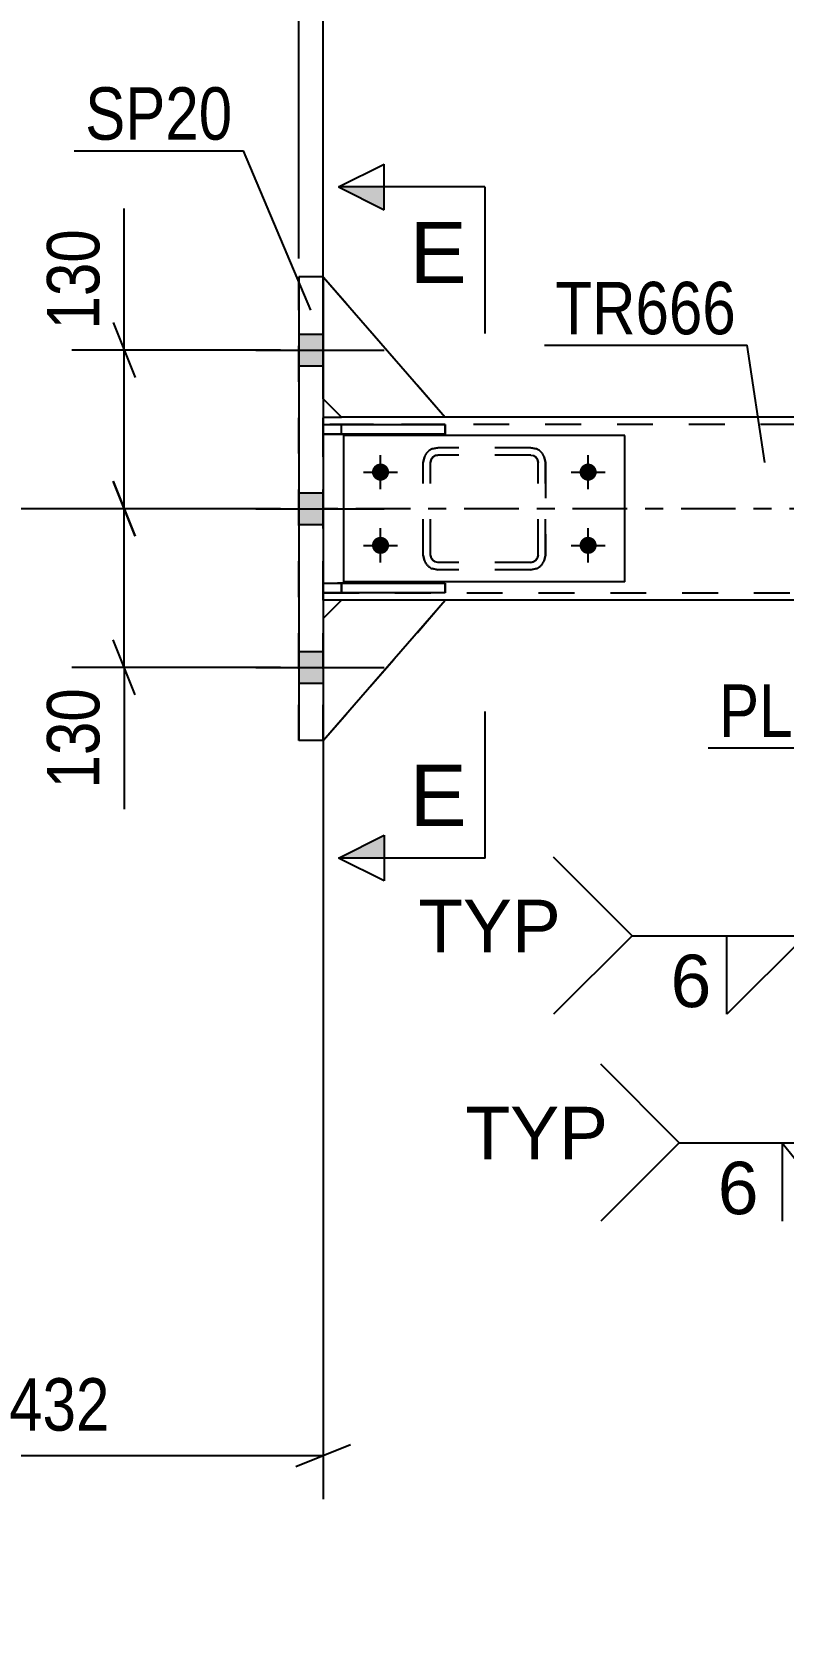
# Model space of a CAD drawing. Header units: millimetres. Extents: x -563 to 626, y -882 to -41.
# Drawn here: x -503.9 to -462.9, y -275.9 to -188.8 of the extents above; entities that cross this region are included whole.
import ezdxf

# ---------------------------------------------------------------- set-up
doc = ezdxf.new("R2010")
doc.units = ezdxf.units.MM
doc.linetypes.add('DXK_LINE_DOT2', pattern=[3.9198, 1.9599, -1.9599])
doc.linetypes.add('DXK_LINE_DOT3', pattern=[5.9187, 2.979, -0.9799, 0.9799, -0.9799])
doc.styles.add('Arial', font='ARIAL.TTF', dxfattribs={"height": 0.2})
doc.styles.add('Arial Narrow', font='ARIALN.TTF', dxfattribs={"height": 0.2})

# ---------------------------------------------------------------- blocks, each defined once
blk = doc.blocks.new('Part-761534688-6195 - 6164')
at = {"color": 7, "linetype": 'DXK_LINE_DOT2'}
for p, q in [((-482.071, -211.606), (-481.765, -211.546)), ((-481.765, -211.546), (-482.071, -211.606)), ((-476.698, -211.546), (-481.765, -211.546)), ((-476.698, -211.546), (-476.392, -211.606)), ((-476.392, -211.606), (-476.698, -211.546)), ((-482.565, -212.346), (-482.504, -212.039)), ((-482.504, -212.039), (-482.565, -212.346)), ((-482.565, -217.412), (-482.565, -212.346)), ((-482.565, -212.346), (-482.565, -212.346)), ((-482.565, -217.412), (-482.565, -212.346)), ((-482.165, -212.346), (-482.135, -212.192)), ((-482.135, -212.192), (-482.165, -212.346)), ((-482.165, -217.412), (-482.165, -212.346)), ((-482.165, -212.346), (-482.165, -212.346)), ((-482.165, -217.412), (-482.165, -212.346)), ((-482.135, -212.192), (-482.048, -212.063)), ((-482.048, -212.063), (-482.135, -212.192)), ((-482.048, -212.063), (-481.918, -211.976)), ((-481.918, -211.976), (-482.048, -212.063)), ((-481.918, -211.976), (-481.765, -211.946)), ((-481.765, -211.946), (-481.918, -211.976)), ((-476.698, -211.946), (-481.765, -211.946)), ((-476.698, -211.946), (-476.545, -211.976)), ((-476.545, -211.976), (-476.416, -212.063)), ((-476.416, -212.063), (-476.545, -211.976)), ((-476.416, -212.063), (-476.329, -212.192)), ((-476.329, -212.192), (-476.416, -212.063)), ((-476.329, -212.192), (-476.298, -212.346)), ((-476.298, -212.346), (-476.329, -212.192)), ((-476.298, -217.412), (-476.298, -212.346)), ((-476.298, -212.346), (-476.298, -212.346)), ((-476.298, -217.412), (-476.298, -212.346)), ((-475.959, -212.039), (-475.898, -212.346)), ((-475.898, -212.346), (-475.959, -212.039)), ((-475.898, -217.412), (-475.898, -212.346)), ((-475.898, -212.346), (-475.898, -212.346)), ((-475.898, -212.346), (-475.898, -217.412)), ((-482.565, -217.412), (-482.565, -217.412)), ((-482.504, -217.718), (-482.565, -217.412)), ((-482.565, -217.412), (-482.504, -217.718)), ((-482.165, -217.412), (-482.165, -217.412)), ((-482.135, -217.565), (-482.165, -217.412)), ((-482.165, -217.412), (-482.135, -217.565)), ((-482.048, -217.695), (-482.135, -217.565)), ((-482.135, -217.565), (-482.048, -217.695)), ((-476.329, -217.565), (-476.416, -217.695)), ((-476.416, -217.695), (-476.329, -217.565)), ((-476.298, -217.412), (-476.329, -217.565)), ((-476.329, -217.565), (-476.298, -217.412)), ((-476.298, -217.412), (-476.298, -217.412)), ((-475.898, -217.412), (-475.959, -217.718)), ((-475.959, -217.718), (-475.898, -217.412)), ((-475.898, -217.412), (-475.898, -217.412)), ((-481.765, -218.212), (-482.071, -218.151)), ((-482.071, -218.151), (-481.765, -218.212)), ((-481.918, -217.782), (-482.048, -217.695)), ((-482.048, -217.695), (-481.918, -217.782)), ((-481.765, -217.812), (-481.918, -217.782)), ((-476.698, -217.812), (-481.765, -217.812)), ((-476.698, -218.212), (-481.765, -218.212)), ((-476.545, -217.782), (-476.698, -217.812)), ((-476.698, -217.812), (-476.545, -217.782)), ((-476.392, -218.151), (-476.698, -218.212)), ((-476.698, -218.212), (-476.392, -218.151)), ((-476.416, -217.695), (-476.545, -217.782)), ((-476.545, -217.782), (-476.416, -217.695))]:
    blk.add_line(p, q, dxfattribs=at)
at = {"color": 7, "linetype": 'DXK_LINE_DOT3'}
blk.add_line((-479.232, -214.879), (-479.232, -214.879), dxfattribs=at)
at = {"color": 7, "linetype": 'DXK_LINE_DOT2'}
for centre, start, end in [((-481.765, -212.346), 112.5, 157.5), ((-481.765, -212.346), 112.5, 157.5), ((-476.698, -212.346), 22.5, 67.5), ((-476.698, -212.346), 22.5, 67.5), ((-481.765, -217.412), 202.5, 247.5), ((-481.765, -217.412), 202.5, 247.5), ((-476.698, -217.412), 292.5, 337.5), ((-476.698, -217.412), 292.5, 337.5)]:
    blk.add_arc(centre, 0.8, start, end, dxfattribs=at)
blk = doc.blocks.new('Part-761534688-6196 - 6164')
at = {"color": 2, "linetype": 'Continuous'}
for p, q in [((-471.565, -210.879), (-486.898, -210.879)), ((-486.898, -218.879), (-486.898, -210.879)), ((-471.565, -218.879), (-471.565, -210.879)), ((-471.565, -218.879), (-486.898, -218.879))]:
    blk.add_line(p, q, dxfattribs=at)
blk = doc.blocks.new('Bolt-761534688-6199 - 6164')
at = {"linetype": 'Continuous'}
for points in [[(-484.898, -212.412, -1), (-484.898, -213.346, -1)], [(-473.565, -212.412, -1), (-473.565, -213.346, -1)], [(-484.898, -216.412, -1), (-484.898, -217.346, -1)], [(-473.565, -216.412, -1), (-473.565, -217.346, -1)]]:
    blk.add_hatch(color=1, dxfattribs=at).paths.add_polyline_path(points)
at = {"color": 1, "linetype": 'Continuous'}
for p, q in [((-484.898, -213.812), (-484.898, -211.946)), ((-473.565, -213.812), (-473.565, -211.946)), ((-485.832, -212.879), (-483.965, -212.879)), ((-474.498, -212.879), (-472.632, -212.879)), ((-484.898, -217.812), (-484.898, -215.946)), ((-473.565, -217.812), (-473.565, -215.946)), ((-485.832, -216.879), (-483.965, -216.879)), ((-474.498, -216.879), (-472.632, -216.879))]:
    blk.add_line(p, q, dxfattribs=at)
blk = doc.blocks.new('Part-761534688-6267 - 6164')
at = {"color": 2, "linetype": 'Continuous'}
for p, q in [((-488.03, -202.212), (-489.363, -202.212)), ((-489.363, -202.212), (-489.363, -227.546)), ((-488.03, -202.212), (-488.03, -202.212)), ((-488.03, -202.212), (-488.03, -227.546)), ((-488.03, -227.546), (-489.363, -227.546)), ((-488.03, -227.546), (-488.03, -227.546))]:
    blk.add_line(p, q, dxfattribs=at)
at = {"color": 7, "linetype": 'DXK_LINE_DOT2'}
for p, q in [((-489.363, -227.546), (-489.363, -202.212)), ((-488.03, -227.546), (-488.03, -202.212))]:
    blk.add_line(p, q, dxfattribs=at)
blk = doc.blocks.new('Part-761534688-6312 - 6164')
at = {"color": 2, "linetype": 'Continuous'}
for p, q in [((-488.03, -202.212), (-481.364, -209.879)), ((-487.03, -209.879), (-488.03, -208.879)), ((-481.364, -209.879), (-487.03, -209.879))]:
    blk.add_line(p, q, dxfattribs=at)
at = {"color": 7, "linetype": 'DXK_LINE_DOT2'}
blk.add_line((-488.03, -208.879), (-488.03, -202.212), dxfattribs=at)
blk = doc.blocks.new('Part-761534688-6333 - 6164')
at = {"color": 2, "linetype": 'Continuous'}
for p, q in [((-488.03, -219.479), (-488.03, -218.946)), ((-488.03, -218.946), (-481.363, -218.946)), ((-481.363, -218.946), (-481.363, -219.479)), ((-481.363, -219.479), (-488.03, -219.479))]:
    blk.add_line(p, q, dxfattribs=at)
at = {"color": 7, "linetype": 'DXK_LINE_DOT2'}
blk.add_line((-487.03, -219.479), (-487.03, -218.946), dxfattribs=at)
blk = doc.blocks.new('Part-761534688-6347 - 6164')
at = {"color": 7, "linetype": 'DXK_LINE_DOT2'}
for p, q in [((-488.03, -208.879), (-488.03, -202.212)), ((-488.03, -202.212), (-481.364, -209.879)), ((-487.03, -209.879), (-488.03, -208.879)), ((-481.364, -209.879), (-487.03, -209.879))]:
    blk.add_line(p, q, dxfattribs=at)
blk = doc.blocks.new('Part-761534688-6348 - 6164')
at = {"color": 2, "linetype": 'Continuous'}
for p, q in [((-487.03, -219.879), (-488.03, -220.879)), ((-488.03, -227.546), (-481.364, -219.879)), ((-481.364, -219.879), (-487.03, -219.879))]:
    blk.add_line(p, q, dxfattribs=at)
at = {"color": 7, "linetype": 'DXK_LINE_DOT2'}
blk.add_line((-488.03, -220.879), (-488.03, -227.546), dxfattribs=at)
blk = doc.blocks.new('Part-761534688-6349 - 6164')
at = {"color": 7, "linetype": 'DXK_LINE_DOT2'}
for p, q in [((-487.03, -219.879), (-488.03, -220.879)), ((-488.03, -227.546), (-481.364, -219.879)), ((-481.364, -219.879), (-487.03, -219.879)), ((-488.03, -220.879), (-488.03, -227.546))]:
    blk.add_line(p, q, dxfattribs=at)
blk = doc.blocks.new('Part-761534688-6353 - 6164')
at = {"color": 2, "linetype": 'Continuous'}
for p, q in [((-488.03, -210.812), (-488.03, -210.279)), ((-488.03, -210.279), (-481.363, -210.279)), ((-481.363, -210.279), (-481.363, -210.812)), ((-481.363, -210.812), (-488.03, -210.812))]:
    blk.add_line(p, q, dxfattribs=at)
at = {"color": 7, "linetype": 'DXK_LINE_DOT2'}
blk.add_line((-487.03, -210.812), (-487.03, -210.279), dxfattribs=at)
blk = doc.blocks.new('Part-761534688-6374 - 6164')
at = {"color": 7, "linetype": 'DXK_LINE_DOT2'}
for p, q in [((-481.363, -210.279), (-488.03, -210.279)), ((-488.03, -210.279), (-488.03, -210.812)), ((-487.03, -210.812), (-487.03, -210.279)), ((-481.363, -210.812), (-481.363, -210.279)), ((-488.03, -210.812), (-481.363, -210.812))]:
    blk.add_line(p, q, dxfattribs=at)
blk = doc.blocks.new('Part-761534688-6375 - 6164')
at = {"color": 7, "linetype": 'DXK_LINE_DOT2'}
for p, q in [((-481.363, -218.946), (-488.03, -218.946)), ((-488.03, -218.946), (-488.03, -219.479)), ((-487.03, -218.946), (-487.03, -219.479)), ((-481.363, -219.479), (-481.363, -218.946)), ((-488.03, -219.479), (-481.363, -219.479))]:
    blk.add_line(p, q, dxfattribs=at)
blk = doc.blocks.new('Bolt-761534688-6414 - 6164')
at = {"linetype": 'Continuous'}
for points in [[(-489.363, -205.346), (-489.363, -207.079), (-488.03, -207.079), (-488.03, -205.346)], [(-489.363, -205.346), (-489.363, -207.079), (-488.03, -207.079), (-488.03, -205.346)], [(-489.363, -205.346), (-489.363, -207.079), (-488.03, -207.079), (-488.03, -205.346)], [(-489.363, -214.012), (-489.363, -215.746), (-488.03, -215.746), (-488.03, -214.012)], [(-489.363, -214.012), (-489.363, -215.746), (-488.03, -215.746), (-488.03, -214.012)], [(-489.363, -222.679), (-489.363, -224.412), (-488.03, -224.412), (-488.03, -222.679)], [(-489.363, -222.679), (-489.363, -224.412), (-488.03, -224.412), (-488.03, -222.679)], [(-489.363, -222.679), (-489.363, -224.412), (-488.03, -224.412), (-488.03, -222.679)]]:
    blk.add_hatch(color=1, dxfattribs=at).paths.add_polyline_path(points)
at = {"color": 1, "linetype": 'Continuous'}
for p, q in [((-489.363, -205.346), (-488.03, -205.346)), ((-489.363, -205.346), (-488.03, -205.346)), ((-489.363, -205.346), (-488.03, -205.346)), ((-491.697, -206.212), (-484.697, -206.212)), ((-491.697, -206.212), (-484.697, -206.212)), ((-491.697, -206.212), (-484.697, -206.212)), ((-489.363, -207.079), (-488.03, -207.079)), ((-489.363, -207.079), (-488.03, -207.079)), ((-489.363, -207.079), (-488.03, -207.079)), ((-489.363, -214.012), (-488.03, -214.012)), ((-489.363, -214.012), (-488.03, -214.012)), ((-491.697, -214.879), (-484.697, -214.879)), ((-491.697, -214.879), (-484.697, -214.879)), ((-489.363, -215.746), (-488.03, -215.746)), ((-489.363, -215.746), (-488.03, -215.746)), ((-489.363, -222.679), (-488.03, -222.679)), ((-489.363, -222.679), (-488.03, -222.679)), ((-489.363, -222.679), (-488.03, -222.679)), ((-491.697, -223.546), (-484.697, -223.546)), ((-491.697, -223.546), (-484.697, -223.546)), ((-491.697, -223.546), (-484.697, -223.546)), ((-489.363, -224.412), (-488.03, -224.412)), ((-489.363, -224.412), (-488.03, -224.412)), ((-489.363, -224.412), (-488.03, -224.412))]:
    blk.add_line(p, q, dxfattribs=at)
blk = doc.blocks.new('Part-761534688-6421 - 6164')
at = {"color": 2, "linetype": 'Continuous'}
for p, q in [((-488.03, -209.879), (-487.03, -209.879)), ((-443.805, -209.879), (-481.364, -209.879)), ((-487.03, -219.879), (-488.03, -219.879)), ((-448.432, -219.879), (-481.364, -219.879))]:
    blk.add_line(p, q, dxfattribs=at)
at = {"color": 7, "linetype": 'DXK_LINE_DOT2'}
for p, q in [((-488.03, -209.879), (-488.03, -209.879)), ((-488.03, -209.879), (-488.03, -219.879)), ((-488.03, -219.879), (-488.03, -209.879)), ((-488.03, -209.879), (-488.03, -209.879)), ((-488.03, -210.279), (-488.03, -210.279)), ((-258.359, -210.279), (-488.03, -210.279)), ((-481.364, -209.879), (-487.03, -209.879)), ((-488.03, -219.479), (-488.03, -219.479)), ((-488.03, -219.479), (-258.359, -219.479)), ((-488.03, -219.879), (-488.03, -219.879)), ((-488.03, -219.879), (-488.03, -219.879)), ((-481.364, -219.879), (-487.03, -219.879))]:
    blk.add_line(p, q, dxfattribs=at)
at = {"color": 7, "linetype": 'DXK_LINE_DOT3'}
blk.add_line((-258.359, -214.879), (-488.03, -214.879), dxfattribs=at)
blk = doc.blocks.new('StraightDimension-761534688-6530 - 6164')
at = {"color": 7, "linetype": 'Continuous'}
for p, q in [((-488.03, -220.879), (-488.03, -268.982)), ((-516.83, -303.877), (-516.83, -263.732)), ((-515.33, -265.982), (-518.33, -267.182)), ((-489.53, -267.182), (-486.53, -265.982)), ((-516.83, -266.582), (-488.03, -266.582))]:
    blk.add_line(p, q, dxfattribs=at)
at = {"color": 0}
blk.add_wipeout([(-499.088, -265.832), (-499.088, -261.632), (-505.772, -261.632), (-505.772, -265.832)], dxfattribs=at)
at = {"color": 3, "style": 'Arial Narrow'}
blk.add_text('432', height=2.8633, dxfattribs=at).set_placement((-505.172, -265.232))
blk = doc.blocks.new('StraightDimension-761534688-6536 - 6164')
at = {"color": 7, "linetype": 'Continuous'}
for p, q in [((-499.495, -213.379), (-498.295, -216.379)), ((-490.363, -214.879), (-501.745, -214.879)), ((-498.895, -223.546), (-498.895, -214.879)), ((-498.295, -225.046), (-499.495, -222.046)), ((-490.363, -223.546), (-501.745, -223.546)), ((-498.895, -223.546), (-498.895, -231.28)), ((-498.895, -223.546), (-498.895, -231.28))]:
    blk.add_line(p, q, dxfattribs=at)
at = {"color": 0}
blk.add_wipeout([(-499.645, -224.071), (-503.845, -224.071), (-503.845, -230.755), (-499.645, -230.755)], dxfattribs=at)
at = {"color": 3, "style": 'Arial Narrow'}
blk.add_text('130', height=2.8633, rotation=90.00021, dxfattribs=at).set_placement((-500.245, -230.155))
blk = doc.blocks.new('StraightDimension-761534688-6544 - 6164')
at = {"color": 7, "linetype": 'Continuous'}
for p, q in [((-498.895, -206.212), (-498.895, -198.478)), ((-498.895, -206.212), (-498.895, -198.478)), ((-499.495, -204.712), (-498.295, -207.712)), ((-490.363, -206.212), (-501.745, -206.212)), ((-498.895, -214.879), (-498.895, -206.212)), ((-498.295, -216.379), (-499.495, -213.379)), ((-490.363, -214.879), (-501.745, -214.879))]:
    blk.add_line(p, q, dxfattribs=at)
at = {"color": 0}
blk.add_wipeout([(-499.645, -199.003), (-503.845, -199.003), (-503.845, -205.687), (-499.645, -205.687)], dxfattribs=at)
at = {"color": 3, "style": 'Arial Narrow'}
blk.add_text('130', height=2.8633, rotation=90.00021, dxfattribs=at).set_placement((-500.245, -205.087))
blk = doc.blocks.new('StraightDimension-761534688-6766 - 6164')
at = {"color": 7, "linetype": 'Continuous'}
blk.add_line((-490.363, -214.879), (-537.294, -214.879), dxfattribs=at)
blk = doc.blocks.new('StraightDimension-761534688-6940 - 6164')
at = {"color": 7, "linetype": 'Continuous'}
blk.add_line((-489.363, -201.212), (-489.363, -144.912), dxfattribs=at)
blk = doc.blocks.new('StraightDimension-761534688-7148 - 6164')
at = {"color": 7, "linetype": 'Continuous'}
for p, q in [((-489.363, -201.212), (-489.363, -184.163)), ((-488.03, -201.212), (-488.03, -184.163)), ((-490.863, -187.613), (-487.863, -186.413)), ((-486.53, -186.413), (-489.53, -187.613)), ((-489.363, -187.013), (-488.03, -187.013)), ((-488.03, -187.013), (-482.124, -187.013)), ((-488.03, -187.013), (-482.124, -187.013))]:
    blk.add_line(p, q, dxfattribs=at)
at = {"color": 0}
blk.add_wipeout([(-482.649, -186.263), (-482.649, -182.063), (-487.505, -182.063), (-487.505, -186.263)], dxfattribs=at)
at = {"color": 3, "style": 'Arial Narrow'}
blk.add_text('20', height=2.8633, dxfattribs=at).set_placement((-486.905, -185.663))
blk = doc.blocks.new('StraightDimension-761534688-12096 - 6164')
at = {"color": 7, "linetype": 'Continuous'}
for p, q in [((-448.432, -218.879), (-448.432, -162.497)), ((-488.03, -208.879), (-488.03, -170.653)), ((-486.53, -173.181), (-489.53, -174.381)), ((-449.932, -174.381), (-446.932, -173.181)), ((-488.03, -173.781), (-448.432, -173.781))]:
    blk.add_line(p, q, dxfattribs=at)
at = {"color": 0, "linetype": 'Continuous'}
blk.add_wipeout([(-449.032, -161.897), (-453.232, -161.897), (-453.232, -168.581), (-449.032, -168.581)], dxfattribs=at)
at = {"color": 0}
blk.add_wipeout([(-464.889, -173.031), (-464.889, -168.831), (-471.573, -168.831), (-471.573, -173.031)], dxfattribs=at)
at = {"color": 3, "linetype": 'Continuous', "style": 'Arial Narrow'}
blk.add_text('594', height=2.8633, rotation=90.00021, dxfattribs=at).set_placement((-449.632, -167.981))
at = {"color": 3, "style": 'Arial Narrow'}
blk.add_text('594', height=2.8633, dxfattribs=at).set_placement((-470.973, -172.431))
at = {"color": 0, "linetype": 'Continuous'}
blk.add_wipeout([(-488.63, -170.053), (-492.83, -170.053), (-492.83, -173.081), (-488.63, -173.081)], dxfattribs=at)
at = {"color": 3, "linetype": 'Continuous', "style": 'Arial Narrow'}
blk.add_text('0', height=2.863, rotation=90.00021, dxfattribs=at).set_placement((-489.23, -172.481))
blk = doc.blocks.new('Mark-761534688-6257 - 6164')
at = {"color": 30, "linetype": 'Continuous'}
for p in [(-443.531, -220.226), (-467.019, -227.94)]:
    blk.add_line(p, (-456.316, -227.94), dxfattribs=at)
at = {"color": 0}
blk.add_wipeout([(-456.916, -227.34), (-456.916, -224.34), (-466.419, -224.34), (-466.419, -227.34)], dxfattribs=at)
blk.add_wipeout([(-456.916, -227.34), (-456.916, -224.34), (-466.419, -224.34), (-466.419, -227.34)], dxfattribs=at)
at = {"color": 3, "style": 'Arial Narrow'}
blk.add_text('PL105', height=2.8633, dxfattribs=at).set_placement((-466.419, -227.34))
blk = doc.blocks.new('WeldMark-761534688-23960 - 6164')
at = {"linetype": 'Continuous'}
blk.add_hatch(color=30, dxfattribs=at).paths.add_polyline_path([(-433.541, -222.319), (-431.007, -220.546), (-432.408, -223.302)])
at = {"color": 30, "linetype": 'Continuous'}
for p in [(-431.007, -220.546), (-468.589, -249.51)]:
    blk.add_line(p, (-456.165, -249.51), dxfattribs=at)
at = {"color": 3, "linetype": 'Continuous'}
for p, q in [((-468.589, -249.51), (-472.874, -245.224)), ((-468.589, -249.51), (-472.874, -253.795)), ((-462.979, -249.51), (-459.551, -253.795)), ((-462.979, -249.51), (-462.979, -253.795))]:
    blk.add_line(p, q, dxfattribs=at)
for start, end in [(90, 270), (270, 90)]:
    blk.add_arc((-456.165, -249.51), 1.5, start, end, dxfattribs=at)
at = {"color": 0}
blk.add_wipeout([(-464.065, -253.61), (-464.065, -250.21), (-466.689, -250.21), (-466.689, -253.61)], dxfattribs=at)
at = {"color": 3, "style": 'Arial'}
blk.add_text('6', height=2.865, dxfattribs=at).set_placement((-466.489, -253.41))
at = {"color": 0, "linetype": 'Continuous'}
blk.add_wipeout([(-472.489, -250.41), (-472.489, -247.41), (-480.264, -247.41), (-480.264, -250.41)], dxfattribs=at)
blk.add_wipeout([(-472.489, -250.41), (-472.489, -247.41), (-480.264, -247.41), (-480.264, -250.41)], dxfattribs=at)
at = {"color": 3, "linetype": 'Continuous', "style": 'Arial'}
blk.add_text('TYP', height=2.8652, dxfattribs=at).set_placement((-480.264, -250.41))
blk = doc.blocks.new('Mark-761534688-6263 - 6164')
at = {"color": 30, "linetype": 'Continuous'}
for p in [(-501.62, -195.322), (-488.694, -204.036)]:
    blk.add_line(p, (-492.381, -195.322), dxfattribs=at)
at = {"color": 0}
blk.add_wipeout([(-492.981, -194.722), (-492.981, -191.722), (-501.02, -191.722), (-501.02, -194.722)], dxfattribs=at)
blk.add_wipeout([(-492.981, -194.722), (-492.981, -191.722), (-501.02, -191.722), (-501.02, -194.722)], dxfattribs=at)
at = {"color": 3, "style": 'Arial Narrow'}
blk.add_text('SP20', height=2.8633, dxfattribs=at).set_placement((-501.02, -194.722))
blk = doc.blocks.new('Mark-761534688-6417 - 6164')
at = {"color": 30, "linetype": 'Continuous'}
for p in [(-475.95, -205.95), (-463.925, -212.358)]:
    blk.add_line(p, (-464.886, -205.95), dxfattribs=at)
at = {"color": 0}
blk.add_wipeout([(-465.486, -205.35), (-465.486, -202.35), (-475.35, -202.35), (-475.35, -205.35)], dxfattribs=at)
blk.add_wipeout([(-465.486, -205.35), (-465.486, -202.35), (-475.35, -202.35), (-475.35, -205.35)], dxfattribs=at)
at = {"color": 3, "style": 'Arial Narrow'}
blk.add_text('TR666', height=2.8633, dxfattribs=at).set_placement((-475.35, -205.35))
blk = doc.blocks.new('SectionMark-761534688-7184 - 6164')
at = {"linetype": 'Continuous'}
for points in [[(-484.695, -197.303), (-484.695, -198.553), (-487.195, -197.303)], [(-484.694, -232.708), (-484.694, -233.958), (-487.194, -233.958)]]:
    blk.add_hatch(color=6, dxfattribs=at).paths.add_polyline_path(points)
at = {"color": 6, "linetype": 'Continuous'}
for p, q in [((-487.195, -197.303), (-484.695, -196.053)), ((-484.695, -198.553), (-484.695, -196.053)), ((-479.195, -197.303), (-487.195, -197.303)), ((-487.195, -197.303), (-484.695, -198.553)), ((-479.195, -197.303), (-479.195, -205.303)), ((-479.194, -233.958), (-479.194, -225.958)), ((-487.194, -233.958), (-484.694, -232.708)), ((-484.694, -232.708), (-484.694, -235.208)), ((-479.194, -233.958), (-487.194, -233.958)), ((-484.694, -235.208), (-487.194, -233.958))]:
    blk.add_line(p, q, dxfattribs=at)
at = {"color": 0, "linetype": 'Continuous'}
for points in [[(-480.195, -202.553), (-480.195, -199.053), (-483.305, -199.053), (-483.305, -202.553)], [(-480.194, -232.208), (-480.194, -228.708), (-483.305, -228.708), (-483.305, -232.208)]]:
    blk.add_wipeout(points, dxfattribs=at)
at = {"color": 3, "linetype": 'Continuous', "style": 'Arial'}
for p in [(-483.305, -202.553), (-483.305, -232.208)]:
    blk.add_text('E', height=3.343, dxfattribs=at).set_placement(p)
blk = doc.blocks.new('WeldMark-761534688-23954 - 6164')
at = {"linetype": 'Continuous'}
blk.add_hatch(color=30, dxfattribs=at).paths.add_polyline_path([(-450.557, -222.126), (-448.432, -219.879), (-449.249, -222.861)])
at = {"color": 30, "linetype": 'Continuous'}
for p in [(-448.432, -219.879), (-471.165, -238.2)]:
    blk.add_line(p, (-458.742, -238.2), dxfattribs=at)
at = {"color": 3, "linetype": 'Continuous'}
for p, q in [((-471.165, -238.2), (-475.451, -233.915)), ((-471.165, -238.2), (-475.451, -242.486)), ((-465.985, -238.2), (-461.699, -238.2)), ((-461.699, -238.2), (-465.985, -242.486)), ((-465.985, -242.486), (-465.985, -238.2))]:
    blk.add_line(p, q, dxfattribs=at)
for start, end in [(90, 270), (270, 90)]:
    blk.add_arc((-458.742, -238.2), 1.5, start, end, dxfattribs=at)
at = {"color": 0}
blk.add_wipeout([(-466.642, -242.3), (-466.642, -238.9), (-469.265, -238.9), (-469.265, -242.3)], dxfattribs=at)
at = {"color": 3, "style": 'Arial'}
blk.add_text('6', height=2.865, dxfattribs=at).set_placement((-469.065, -242.1))
at = {"color": 0, "linetype": 'Continuous'}
blk.add_wipeout([(-475.065, -239.1), (-475.065, -236.1), (-482.841, -236.1), (-482.841, -239.1)], dxfattribs=at)
blk.add_wipeout([(-475.065, -239.1), (-475.065, -236.1), (-482.841, -236.1), (-482.841, -239.1)], dxfattribs=at)
at = {"color": 3, "linetype": 'Continuous', "style": 'Arial'}
blk.add_text('TYP', height=2.8652, dxfattribs=at).set_placement((-482.841, -239.1))

msp = doc.modelspace()

# ---------------------------------------------------------------- block references
for name in ['Part-761534688-6267 - 6164', 'Part-761534688-6312 - 6164', 'Part-761534688-6347 - 6164', 'Bolt-761534688-6414 - 6164', 'Part-761534688-6421 - 6164', 'Part-761534688-6353 - 6164', 'Part-761534688-6374 - 6164', 'Part-761534688-6196 - 6164', 'Part-761534688-6195 - 6164', 'Bolt-761534688-6199 - 6164', 'Part-761534688-6333 - 6164', 'Part-761534688-6375 - 6164', 'Part-761534688-6348 - 6164', 'Part-761534688-6349 - 6164']:
    msp.add_blockref(name, (0, 0))

# ---------------------------------------------------------------- next in the draw order: block references
for name in ['Mark-761534688-6257 - 6164', 'StraightDimension-761534688-6530 - 6164']:
    msp.add_blockref(name, (0, 0))

# ---------------------------------------------------------------- next in the draw order: block references
for name in ['StraightDimension-761534688-6536 - 6164', 'WeldMark-761534688-23960 - 6164']:
    msp.add_blockref(name, (0, 0))

# ---------------------------------------------------------------- next in the draw order: block references
msp.add_blockref('StraightDimension-761534688-6544 - 6164', (0, 0))

# ---------------------------------------------------------------- next in the draw order: block references
for name in ['StraightDimension-761534688-6940 - 6164', 'StraightDimension-761534688-6766 - 6164']:
    msp.add_blockref(name, (0, 0))

# ---------------------------------------------------------------- next in the draw order: block references
msp.add_blockref('StraightDimension-761534688-7148 - 6164', (0, 0))

# ---------------------------------------------------------------- next in the draw order: block references
msp.add_blockref('StraightDimension-761534688-12096 - 6164', (0, 0))

# ---------------------------------------------------------------- next in the draw order: block references
for name in ['Mark-761534688-6263 - 6164', 'SectionMark-761534688-7184 - 6164', 'Mark-761534688-6417 - 6164']:
    msp.add_blockref(name, (0, 0))

# ---------------------------------------------------------------- next in the draw order: block references
msp.add_blockref('WeldMark-761534688-23954 - 6164', (0, 0))

doc.saveas('drawing.dxf')
